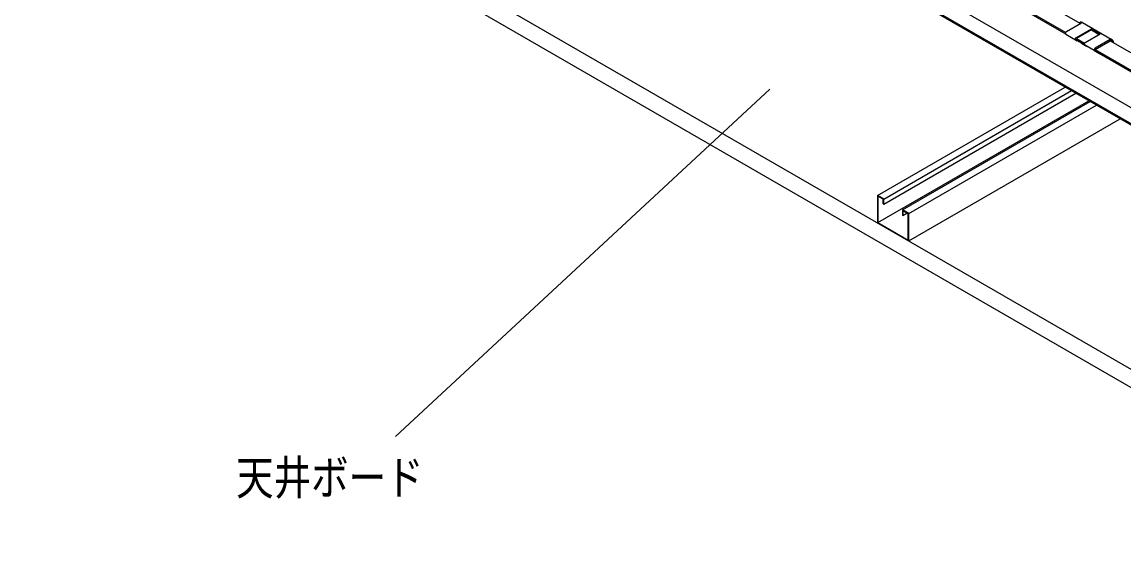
# Model space of a CAD drawing. Units: millimetres on the paper. Extents: x -142 to 140, y -97 to 98.
# Drawn here: x -33 to 29.3, y -29.7 to -0.3 of the extents above; entities that cross this region are included whole.
import ezdxf
from ezdxf.enums import TextEntityAlignment as Align

# ---------------------------------------------------------------- set-up
doc = ezdxf.new("R2010")
doc.units = ezdxf.units.MM
doc.layers.add('0-0_文字･図枠･寸法', color=7, linetype='Continuous')
doc.layers.add('0-1_0', color=7, linetype='Continuous')
doc.styles.add('ＭＳ ゴシック', font='')
doc.styles.get('ＭＳ ゴシック').set_extended_font_data('MS Gothic')

msp = doc.modelspace()

# ---------------------------------------------------------------- linework, layer by layer
at = {"layer": '0-0_文字･図枠･寸法'}
msp.add_line((9.245, -4.103), (-11.917, -23.726), dxfattribs=at)
at = {"layer": '0-1_0'}
for p, q in [((-33.01, 16.24), (44.771, -28.662)), ((7.047, 10.996), (26.79, -0.401)), ((6.312, 10.441), (25.958, -0.901)), ((6.339, 10.343), (25.944, -0.974)), ((6.34, 8.301), (40.135, -11.208)), ((5.792, 7.719), (40.286, -12.193)), ((5.792, 7.638), (40.324, -12.297)), ((26.846, -0.369), (25.998, -0.859)), ((26.803, -0.326), (26.746, -0.359)), ((26.903, -0.336), (28.529, -1.275)), ((25.958, -0.993), (26.608, -1.368)), ((26.563, -1.185), (27.412, -0.695)), ((27.412, -0.761), (26.563, -1.25)), ((27.412, -0.761), (27.412, -0.695)), ((27.412, -0.761), (27.85, -1.014)), ((26.563, -1.25), (27.018, -1.513)), ((26.563, -1.332), (27.004, -1.587)), ((26.849, -1.508), (27.132, -1.671)), ((27.668, -1.981), (27.018, -1.605)), ((27.205, -1.713), (27.205, -1.713)), ((28.473, -1.308), (27.624, -1.797)), ((27.624, -1.863), (28.473, -1.373)), ((27.624, -1.863), (40.133, -9.084)), ((28.473, -1.373), (28.473, -1.308)), ((28.473, -1.373), (40.403, -8.26)), ((27.584, -1.932), (28.234, -2.307)), ((27.624, -1.944), (40.11, -9.153)), ((28.193, -2.283), (27.91, -2.12)), ((28.266, -2.326), (28.27, -2.318)), ((15.32, -10.109), (25.927, -3.986)), ((15.674, -10.313), (26.28, -4.19)), ((15.674, -10.608), (26.536, -4.337)), ((15.349, -11.644), (27.271, -4.762)), ((17.088, -11.129), (27.695, -5.006)), ((17.088, -12.681), (29.038, -5.782)), ((15.32, -10.109), (15.32, -11.66)), ((15.674, -10.313), (15.32, -10.109)), ((15.674, -10.608), (15.674, -10.313)), ((15.646, -10.591), (15.674, -10.608)), ((16.735, -10.925), (16.735, -11.22)), ((16.763, -11.236), (16.99, -11.105)), ((17.088, -12.681), (17.088, -11.129)), ((15.32, -11.66), (17.088, -12.681)), ((16.735, -11.22), (16.763, -11.236))]:
    msp.add_line(p, q, dxfattribs=at)
for points in [[(-33.01, 16.24), (-33.01, 15.22), (44.771, -29.683)], [(25.998, -0.859), (25.981, -0.871), (25.966, -0.888), (25.954, -0.908), (25.945, -0.929), (25.941, -0.95), (25.942, -0.969), (25.948, -0.983), (25.958, -0.993)], [(27.173, -1.695), (26.523, -1.32), (26.513, -1.31), (26.508, -1.295), (26.507, -1.277), (26.511, -1.256), (26.52, -1.234), (26.532, -1.214), (26.547, -1.197), (26.563, -1.185)], [(27.018, -1.605), (27.008, -1.596), (27.003, -1.581), (27.002, -1.562), (27.006, -1.541), (27.015, -1.52), (27.027, -1.5), (27.042, -1.483), (27.058, -1.471), (27.907, -0.981), (27.412, -0.695)], [(26.849, -1.508), (26.82, -1.491), (26.787, -1.472), (26.754, -1.453), (26.72, -1.433), (26.687, -1.414), (26.657, -1.397), (26.63, -1.381), (26.608, -1.368)], [(27.173, -1.695), (27.19, -1.705), (27.201, -1.711), (27.205, -1.713), (27.203, -1.712), (27.194, -1.707), (27.178, -1.698), (27.158, -1.686), (27.132, -1.671)], [(27.624, -1.797), (27.608, -1.81), (27.593, -1.827), (27.58, -1.847), (27.572, -1.868), (27.568, -1.889), (27.569, -1.907), (27.574, -1.922), (27.584, -1.932)], [(27.668, -1.981), (27.691, -1.994), (27.717, -2.009), (27.748, -2.027), (27.78, -2.046), (27.814, -2.065), (27.848, -2.085), (27.88, -2.103), (27.91, -2.12)], [(28.193, -2.283), (28.218, -2.298), (28.239, -2.31), (28.254, -2.319), (28.263, -2.324), (28.266, -2.326), (28.262, -2.323), (28.251, -2.317), (28.234, -2.307)], [(17.088, -11.129), (16.735, -10.925), (27.341, -4.802)], [(15.646, -10.591), (15.646, -10.329), (15.349, -10.158), (15.349, -11.644), (17.06, -12.632), (17.06, -11.146), (16.763, -10.974), (16.763, -11.236)]]:
    msp.add_lwpolyline(points, dxfattribs=at)
for centre, radius, start, end in [((26.79, -0.443), 0.0933, 52.69391, 127.31684), ((26.844, -0.418), 0.101, 54.38228, 114.30701), ((28.313, -1.56), 0.298, 24.06623, 57.72209), ((28.359, -1.538), 0.313, 9.62328, 57.05517)]:
    msp.add_arc(centre, radius, start, end, dxfattribs=at)

# ---------------------------------------------------------------- texts
at = {"layer": '0-0_文字･図枠･寸法', "style": 'ＭＳ ゴシック', "width": 0.8}
msp.add_text('天井ボード', height=1.94, dxfattribs=at).set_placement((-20.91, -27.594), align=Align.BOTTOM_LEFT)

doc.saveas('drawing.dxf')
